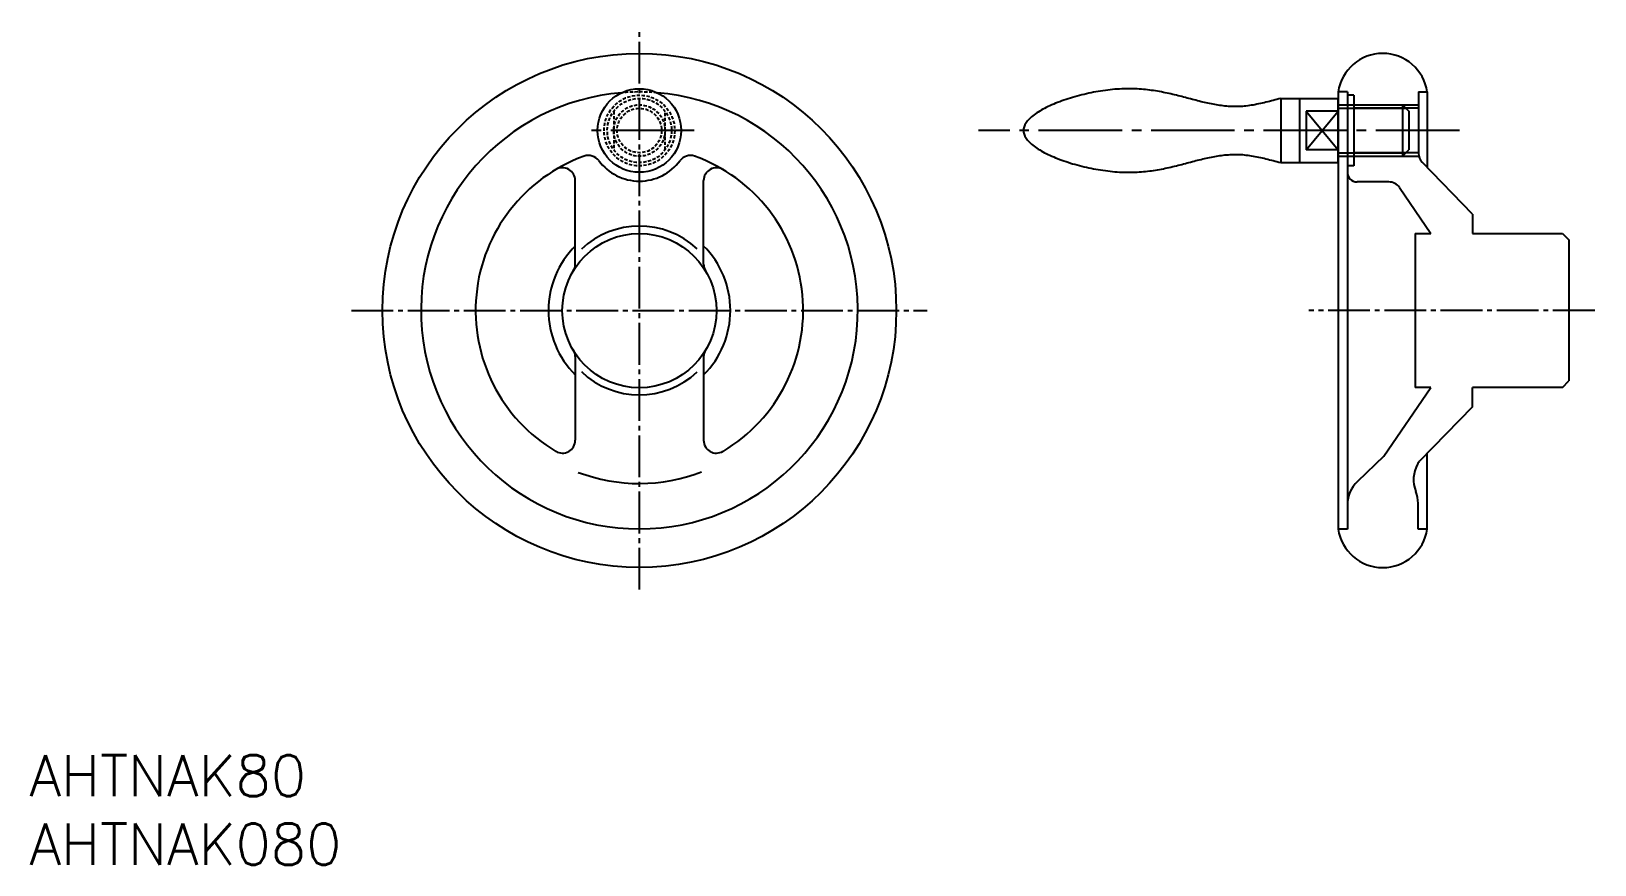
# Model space of a CAD drawing. Extents: x 51 to 294, y 300 to 430.
import ezdxf

# ---------------------------------------------------------------- set-up
doc = ezdxf.new("R2010")
doc.units = 0
doc.header["$MEASUREMENT"] = 0
doc.linetypes.add('CENTER', pattern=[17.5, 13, -1.5, 1.5, -1.5])
doc.linetypes.add('DASHED', pattern=[0.75, 0.5, -0.25])
doc.layers.get('0').update_dxf_attribs({"linetype": 'CONTINUOUS'})
doc.layers.add('CENTER', color=1, linetype='CENTER')
doc.styles.get("Standard").update_dxf_attribs({"font": 'txt.shx', "bigfont": '@extfont2.shx'})

msp = doc.modelspace()

# ---------------------------------------------------------------- linework, layer by layer
at = {"color": 7, "linetype": 'Continuous'}
for p, q in [((245.03, 419.4), (253.98, 419.4)), ((245.03, 419.4), (245.03, 409.4)), ((247.98, 419.4), (247.98, 409.4)), ((253.98, 420.4), (253.98, 352.38)), ((255.41, 420.4), (253.98, 420.4)), ((253.98, 409.4), (253.98, 419.4)), ((255.41, 420.4), (255.41, 407.9)), ((256.41, 419.9), (255.41, 419.9)), ((256.41, 419.9), (256.41, 417.4)), ((266.48, 420.4), (266.48, 417.9)), ((266.48, 420.4), (267.84, 420.4)), ((267.84, 420.4), (267.84, 408.67)), ((253.98, 417.4), (248.98, 417.4)), ((248.98, 417.4), (248.98, 411.4)), ((253.98, 418.4), (263.98, 418.4)), ((266.48, 417.86), (256.41, 417.86)), ((256.41, 417.4), (256.41, 408.9)), ((263.98, 418.4), (264.98, 417.4)), ((263.98, 418.4), (263.98, 410.4)), ((264.98, 417.4), (264.98, 411.4)), ((266.48, 417.9), (266.48, 410.87)), ((253.98, 411.4), (248.98, 411.4)), ((263.98, 410.4), (264.98, 411.4)), ((245.03, 409.4), (253.98, 409.4)), ((253.98, 410.4), (263.98, 410.4)), ((266.48, 410.94), (256.41, 410.94)), ((274.91, 401.4), (267.05, 409.48)), ((135.19, 393.59), (135.19, 406.61)), ((155.19, 393.59), (155.19, 406.61)), ((256.41, 408.9), (255.41, 408.9)), ((255.41, 407.9), (255.41, 356.17)), ((261.86, 406.4), (256.91, 406.4)), ((263.52, 405.53), (268.39, 398.37)), ((274.91, 401.4), (274.91, 398.37)), ((265.98, 398.37), (265.98, 374.43)), ((265.98, 398.37), (268.39, 398.37)), ((274.91, 398.37), (288.91, 398.37)), ((288.91, 398.37), (289.91, 397.37)), ((289.91, 397.37), (289.91, 375.43)), ((135.19, 379.22), (135.19, 366.2)), ((155.19, 379.22), (155.19, 366.2)), ((288.91, 374.43), (289.91, 375.43)), ((261.1, 363.72), (268.39, 374.43)), ((268.39, 374.43), (265.98, 374.43)), ((274.91, 371.4), (274.91, 374.43)), ((288.91, 374.43), (274.91, 374.43)), ((274.91, 371.4), (266.65, 362.92)), ((261.1, 363.72), (256.97, 359.8)), ((267.84, 352.38), (267.84, 364.13)), ((255.41, 356.17), (255.41, 352.38)), ((266.41, 352.38), (266.41, 356.38)), ((255.41, 352.38), (253.98, 352.38)), ((267.84, 352.38), (266.41, 352.38))]:
    msp.add_line(p, q, dxfattribs=at)
at = {"color": 3, "linetype": 'DASHED'}
for p, q in [((141.19, 417.4), (141.19, 411.4)), ((149.19, 411.4), (149.19, 417.4))]:
    msp.add_line(p, q, dxfattribs=at)
at = {"color": 3, "linetype": 'Continuous'}
for p, q in [((248.98, 411.4), (253.98, 417.4)), ((248.98, 417.4), (253.98, 411.4)), ((253.98, 417.86), (264.52, 417.86)), ((256.41, 418.4), (266.48, 418.4)), ((253.98, 410.94), (264.52, 410.94)), ((256.41, 410.4), (266.54, 410.4))]:
    msp.add_line(p, q, dxfattribs=at)
at = {"color": 7}
msp.add_polyline3d([(245.03, 419.4, 0), (244.74, 419.32, 0), (244.45, 419.24, 0), (244.17, 419.17, 0), (243.88, 419.09, 0), (243.59, 419.01, 0), (243.3, 418.94, 0), (243.01, 418.87, 0), (242.73, 418.79, 0), (242.44, 418.73, 0), (242.15, 418.66, 0), (241.87, 418.59, 0), (241.58, 418.53, 0), (241.3, 418.48, 0), (241.02, 418.42, 0), (240.73, 418.37, 0), (240.45, 418.32, 0), (240.17, 418.28, 0), (239.89, 418.24, 0), (239.61, 418.21, 0), (239.33, 418.18, 0), (239.06, 418.16, 0), (238.78, 418.14, 0), (238.51, 418.13, 0), (238.24, 418.12, 0), (237.96, 418.12, 0), (237.69, 418.12, 0), (237.42, 418.13, 0), (237.16, 418.14, 0), (236.89, 418.16, 0), (236.62, 418.18, 0), (236.35, 418.2, 0), (236.09, 418.23, 0), (235.82, 418.27, 0), (235.55, 418.3, 0), (235.29, 418.34, 0), (235.02, 418.39, 0), (234.76, 418.43, 0), (234.49, 418.48, 0), (234.23, 418.53, 0), (233.96, 418.59, 0), (233.7, 418.65, 0), (233.43, 418.7, 0), (233.16, 418.77, 0), (232.9, 418.83, 0), (232.63, 418.89, 0), (232.36, 418.96, 0), (232.09, 419.03, 0), (231.82, 419.1, 0), (231.55, 419.17, 0), (231.28, 419.24, 0), (231.01, 419.31, 0), (230.74, 419.38, 0), (230.46, 419.45, 0), (230.19, 419.52, 0), (229.91, 419.6, 0), (229.63, 419.67, 0), (229.36, 419.74, 0), (229.07, 419.81, 0), (228.79, 419.88, 0), (228.51, 419.95, 0), (228.22, 420.02, 0), (227.93, 420.09, 0), (227.64, 420.15, 0), (227.35, 420.22, 0), (227.06, 420.28, 0), (226.76, 420.34, 0), (226.47, 420.4, 0), (226.16, 420.45, 0), (225.86, 420.51, 0), (225.56, 420.56, 0), (225.25, 420.61, 0), (224.94, 420.65, 0), (224.63, 420.69, 0), (224.31, 420.73, 0), (223.99, 420.77, 0), (223.67, 420.8, 0), (223.35, 420.83, 0), (223.02, 420.85, 0), (222.69, 420.87, 0), (222.35, 420.89, 0), (222.02, 420.9, 0), (221.67, 420.9, 0), (221.33, 420.9, 0), (220.98, 420.9, 0), (220.63, 420.89, 0), (220.28, 420.88, 0), (219.92, 420.86, 0), (219.56, 420.84, 0), (219.2, 420.81, 0), (218.83, 420.77, 0), (218.47, 420.74, 0), (218.1, 420.69, 0), (217.73, 420.65, 0), (217.36, 420.59, 0), (216.99, 420.54, 0), (216.62, 420.48, 0), (216.25, 420.41, 0), (215.88, 420.35, 0), (215.51, 420.27, 0), (215.14, 420.2, 0), (214.78, 420.12, 0), (214.41, 420.03, 0), (214.05, 419.95, 0), (213.69, 419.85, 0), (213.34, 419.76, 0), (212.98, 419.66, 0), (212.63, 419.56, 0), (212.29, 419.46, 0), (211.94, 419.35, 0), (211.61, 419.24, 0), (211.27, 419.13, 0), (210.94, 419.01, 0), (210.62, 418.89, 0), (210.3, 418.77, 0), (209.99, 418.65, 0), (209.69, 418.52, 0), (209.39, 418.39, 0), (209.1, 418.26, 0), (208.81, 418.13, 0), (208.53, 417.99, 0), (208.26, 417.85, 0), (208, 417.71, 0), (207.75, 417.57, 0), (207.51, 417.43, 0), (207.27, 417.28, 0), (207.05, 417.14, 0), (206.83, 416.99, 0), (206.63, 416.84, 0), (206.43, 416.69, 0), (206.25, 416.54, 0), (206.08, 416.38, 0), (205.91, 416.23, 0), (205.76, 416.07, 0), (205.63, 415.92, 0), (205.5, 415.76, 0), (205.39, 415.6, 0), (205.29, 415.44, 0), (205.2, 415.28, 0), (205.13, 415.12, 0), (205.07, 414.96, 0), (205.03, 414.8, 0), (205, 414.64, 0), (204.98, 414.48, 0), (204.98, 414.32, 0), (205, 414.16, 0), (205.03, 414, 0), (205.07, 413.84, 0), (205.13, 413.68, 0), (205.2, 413.52, 0), (205.29, 413.36, 0), (205.39, 413.2, 0), (205.5, 413.04, 0), (205.63, 412.89, 0), (205.76, 412.73, 0), (205.91, 412.57, 0), (206.08, 412.42, 0), (206.25, 412.27, 0), (206.43, 412.11, 0), (206.63, 411.96, 0), (206.83, 411.81, 0), (207.05, 411.67, 0), (207.27, 411.52, 0), (207.51, 411.37, 0), (207.75, 411.23, 0), (208, 411.09, 0), (208.26, 410.95, 0), (208.53, 410.81, 0), (208.81, 410.68, 0), (209.1, 410.54, 0), (209.39, 410.41, 0), (209.69, 410.28, 0), (209.99, 410.16, 0), (210.3, 410.03, 0), (210.62, 409.91, 0), (210.94, 409.79, 0), (211.27, 409.68, 0), (211.61, 409.56, 0), (211.94, 409.45, 0), (212.29, 409.34, 0), (212.63, 409.24, 0), (212.98, 409.14, 0), (213.34, 409.04, 0), (213.69, 408.95, 0), (214.05, 408.86, 0), (214.41, 408.77, 0), (214.78, 408.69, 0), (215.14, 408.61, 0), (215.51, 408.53, 0), (215.88, 408.46, 0), (216.25, 408.39, 0), (216.62, 408.32, 0), (216.99, 408.26, 0), (217.36, 408.21, 0), (217.73, 408.16, 0), (218.1, 408.11, 0), (218.47, 408.07, 0), (218.83, 408.03, 0), (219.2, 407.99, 0), (219.56, 407.97, 0), (219.92, 407.94, 0), (220.28, 407.92, 0), (220.63, 407.91, 0), (220.98, 407.9, 0), (221.33, 407.9, 0), (221.67, 407.9, 0), (222.02, 407.9, 0), (222.35, 407.92, 0), (222.69, 407.93, 0), (223.02, 407.95, 0), (223.35, 407.98, 0), (223.67, 408, 0), (223.99, 408.03, 0), (224.31, 408.07, 0), (224.63, 408.11, 0), (224.94, 408.15, 0), (225.25, 408.2, 0), (225.56, 408.24, 0), (225.86, 408.3, 0), (226.16, 408.35, 0), (226.47, 408.41, 0), (226.76, 408.46, 0), (227.06, 408.52, 0), (227.35, 408.59, 0), (227.64, 408.65, 0), (227.93, 408.72, 0), (228.22, 408.78, 0), (228.51, 408.85, 0), (228.79, 408.92, 0), (229.07, 408.99, 0), (229.36, 409.06, 0), (229.63, 409.13, 0), (229.91, 409.21, 0), (230.19, 409.28, 0), (230.46, 409.35, 0), (230.74, 409.42, 0), (231.01, 409.49, 0), (231.28, 409.57, 0), (231.55, 409.64, 0), (231.82, 409.71, 0), (232.09, 409.77, 0), (232.36, 409.84, 0), (232.63, 409.91, 0), (232.9, 409.97, 0), (233.16, 410.04, 0), (233.43, 410.1, 0), (233.7, 410.16, 0), (233.96, 410.21, 0), (234.23, 410.27, 0), (234.49, 410.32, 0), (234.76, 410.37, 0), (235.02, 410.42, 0), (235.29, 410.46, 0), (235.55, 410.5, 0), (235.82, 410.53, 0), (236.09, 410.57, 0), (236.35, 410.6, 0), (236.62, 410.62, 0), (236.89, 410.64, 0), (237.16, 410.66, 0), (237.42, 410.67, 0), (237.69, 410.68, 0), (237.96, 410.68, 0), (238.24, 410.68, 0), (238.51, 410.68, 0), (238.78, 410.66, 0), (239.06, 410.65, 0), (239.33, 410.62, 0), (239.61, 410.59, 0), (239.89, 410.56, 0), (240.17, 410.52, 0), (240.45, 410.48, 0), (240.73, 410.43, 0), (241.02, 410.38, 0), (241.3, 410.33, 0), (241.58, 410.27, 0), (241.87, 410.21, 0), (242.15, 410.14, 0), (242.44, 410.08, 0), (242.73, 410.01, 0), (243.01, 409.94, 0), (243.3, 409.86, 0), (243.59, 409.79, 0), (243.88, 409.71, 0), (244.17, 409.64, 0), (244.45, 409.56, 0), (244.74, 409.48, 0), (245.03, 409.4, 0)], dxfattribs=at)
at = {"color": 7, "linetype": 'Continuous'}
for centre, radius in [((145.19, 386.4), 40), ((145.19, 414.4), 6.5), ((145.19, 386.37), 12)]:
    msp.add_circle(centre, radius, dxfattribs=at)
at = {"color": 3, "linetype": 'DASHED'}
for radius in [5.5, 5, 4, 3.46]:
    msp.add_circle((145.19, 414.4), radius, dxfattribs=at)
at = {"color": 7, "linetype": 'Continuous'}
for centre, radius, start, end in [((260.91, 419.4), 7, 8.2132, 171.7868), ((145.19, 386.4), 34, 94.6437, 85.3563), ((145.19, 386.4), 25.5, 109.7183, 239.2936), ((137.26, 408.52), 2, 36.5511, 109.7183), ((145.19, 414.4), 7.87, 216.5511, 323.4489), ((153.12, 408.52), 2, 70.2817, 143.4489), ((145.19, 386.4), 25.5, 300.7064, 70.2817), ((268.48, 410.87), 2, 180, 224.2211), ((133.19, 406.61), 2, 0, 120.7064), ((157.19, 406.61), 2, 59.2936, 180), ((256.91, 407.9), 1.5, 180, 270), ((261.86, 404.4), 2, 34.26, 90), ((145.19, 386.4), 13.13, 46.8095, 133.494), ((145.19, 386.4), 14.16, 134.9182, 225.0818), ((145.19, 386.4), 14.16, 314.9182, 45.0818), ((133.19, 393.59), 2, 328.9973, 0), ((157.19, 393.59), 2, 180, 211.0027), ((133.19, 379.22), 2, 0, 31.0027), ((157.19, 379.22), 2, 148.9973, 180), ((145.19, 386.4), 13.13, 226.506, 313.1905), ((133.19, 366.2), 2, 239.2936, 0), ((157.19, 366.2), 2, 180, 300.7064), ((268.08, 361.52), 2, 135.7789, 150.9281), ((145.19, 386.4), 26.93, 249.308, 291.0334), ((270.71, 360.06), 5, 150.9281, 201.5925), ((260.41, 356.17), 5, 133.484, 180), ((261.41, 356.38), 5, 0, 21.5925), ((260.91, 353.38), 7, 188.2132, 351.7868)]:
    msp.add_arc(centre, radius, start, end, dxfattribs=at)
at = {"color": 3, "linetype": 'DASHED'}
msp.add_arc((145.19, 386.4), 34, 85.3563, 94.6437, dxfattribs=at)
at = {"layer": 'CENTER', "color": 1, "linetype": 'CENTER', "ltscale": 0.5}
for p, q in [((145.19, 342.96), (145.19, 429.84)), ((100.37, 386.4), (190.01, 386.4)), ((293.92, 386.4), (249.39, 386.4))]:
    msp.add_line(p, q, dxfattribs=at)
at = {"layer": 'CENTER', "color": 1, "linetype": 'CENTER'}
for p, q in [((153.72, 414.4), (136.66, 414.4)), ((272.84, 414.4), (197.98, 414.4))]:
    msp.add_line(p, q, dxfattribs=at)

# ---------------------------------------------------------------- texts
at = {"color": 7, "linetype": 'Continuous'}
for s, p in [('AHTNAK80', (50.24, 310.81)), ('AHTNAK080', (50.24, 300.14))]:
    msp.add_text(s, height=6.4, dxfattribs=at).set_placement(p)

doc.saveas('drawing.dxf')
